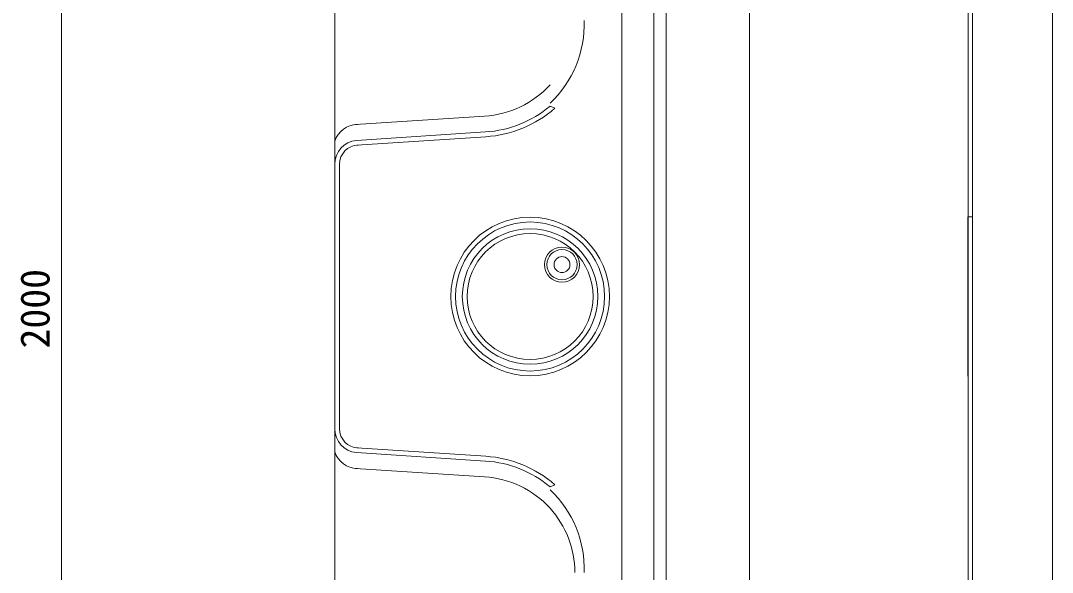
# Model space of a CAD drawing. Units: millimetres on the paper. Extents: x 0 to 841, y 0 to 594.
# Drawn here: x 527.4 to 592.1, y 295.7 to 330.3 of the extents above; entities that cross this region are included whole.
import ezdxf
from ezdxf.enums import TextEntityAlignment as Align

# ---------------------------------------------------------------- set-up
doc = ezdxf.new("R2010")
doc.units = ezdxf.units.MM
doc.layers.add('D-STR-DIM（寸法）', color=7, linetype='Continuous', lineweight=18)
doc.layers.add('D-STR（構造物外形線）', color=1, linetype='Continuous', lineweight=18)
doc.styles.add('ＭＳ ゴシック', font='')
doc.styles.get('ＭＳ ゴシック').set_extended_font_data('MS Gothic')

msp = doc.modelspace()

# ---------------------------------------------------------------- linework, layer by layer
at = {"layer": 'D-STR-DIM（寸法）'}
msp.add_line((529.942, 264.021), (529.942, 362.021), dxfattribs=at)
at = {"layer": 'D-STR（構造物外形線）'}
for p, q in [((565.077, 363.021), (565.077, 263.021)), ((567.077, 361.771), (567.077, 264.271)), ((547.077, 360.521), (547.077, 265.521)), ((587.077, 360.521), (587.077, 265.521)), ((592.077, 360.521), (592.077, 265.521)), ((567.859, 272.271), (567.859, 353.771)), ((573.077, 275.284), (573.077, 351.019)), ((586.792, 350.759), (586.792, 275.284)), ((560.877, 324.829), (560.577, 324.967)), ((548.37, 323.812), (556.469, 324.341)), ((548.435, 322.814), (556.534, 323.343)), ((556.554, 323.044), (548.455, 322.514)), ((547.377, 321.321), (547.377, 304.725)), ((586.777, 318.021), (587.077, 318.021)), ((586.777, 318.021), (586.777, 308.021)), ((556.554, 302.999), (548.455, 303.528)), ((548.435, 303.229), (556.534, 302.699)), ((548.37, 302.231), (556.469, 301.701)), ((560.877, 301.214), (560.577, 301.076))]:
    msp.add_line(p, q, dxfattribs=at)
for centre, radius in [((559.327, 313.021), 4.975), ((559.327, 313.021), 4.675), ((559.327, 313.021), 4.25), ((559.327, 313.021), 3.95), ((561.327, 315.021), 1.1), ((561.327, 315.021), 0.95), ((561.327, 315.021), 0.5)]:
    msp.add_circle(centre, radius, dxfattribs=at)
for centre, radius, start, end in [((555.984, 330.08), 6.735, 313.00159, 2.11568), ((556.128, 330.332), 6, 273.26003, 317.8686), ((556.077, 330.329), 7, 273.74174, 310.0052), ((556.077, 330.329), 7.3, 273.74174, 311.11209), ((548.546, 322.268), 1.552, 91.90915, 161.06297), ((548.577, 321.321), 1.5, 95.42789, 180), ((548.577, 321.321), 1.2, 91.90915, 180), ((548.577, 304.722), 1.5, 180, 264.57211), ((548.577, 304.722), 1.2, 180, 268.09085), ((548.546, 303.775), 1.552, 198.93703, 268.09085), ((556.077, 295.714), 7.3, 48.88791, 86.25826), ((556.077, 295.714), 7, 49.9948, 86.25826), ((556.128, 295.711), 6, 42.1314, 86.73997), ((555.984, 295.963), 6.735, 357.88432, 46.99841), ((556.128, 295.711), 6, 0.02941, 42.1314)]:
    msp.add_arc(centre, radius, start, end, dxfattribs=at)

# ---------------------------------------------------------------- texts
at = {"layer": 'D-STR-DIM（寸法）', "style": 'ＭＳ ゴシック'}
msp.add_text('2000', height=1.833, rotation=90, dxfattribs=at).set_placement((529.742, 309.76), align=Align.BOTTOM_LEFT)

doc.saveas('drawing.dxf')
